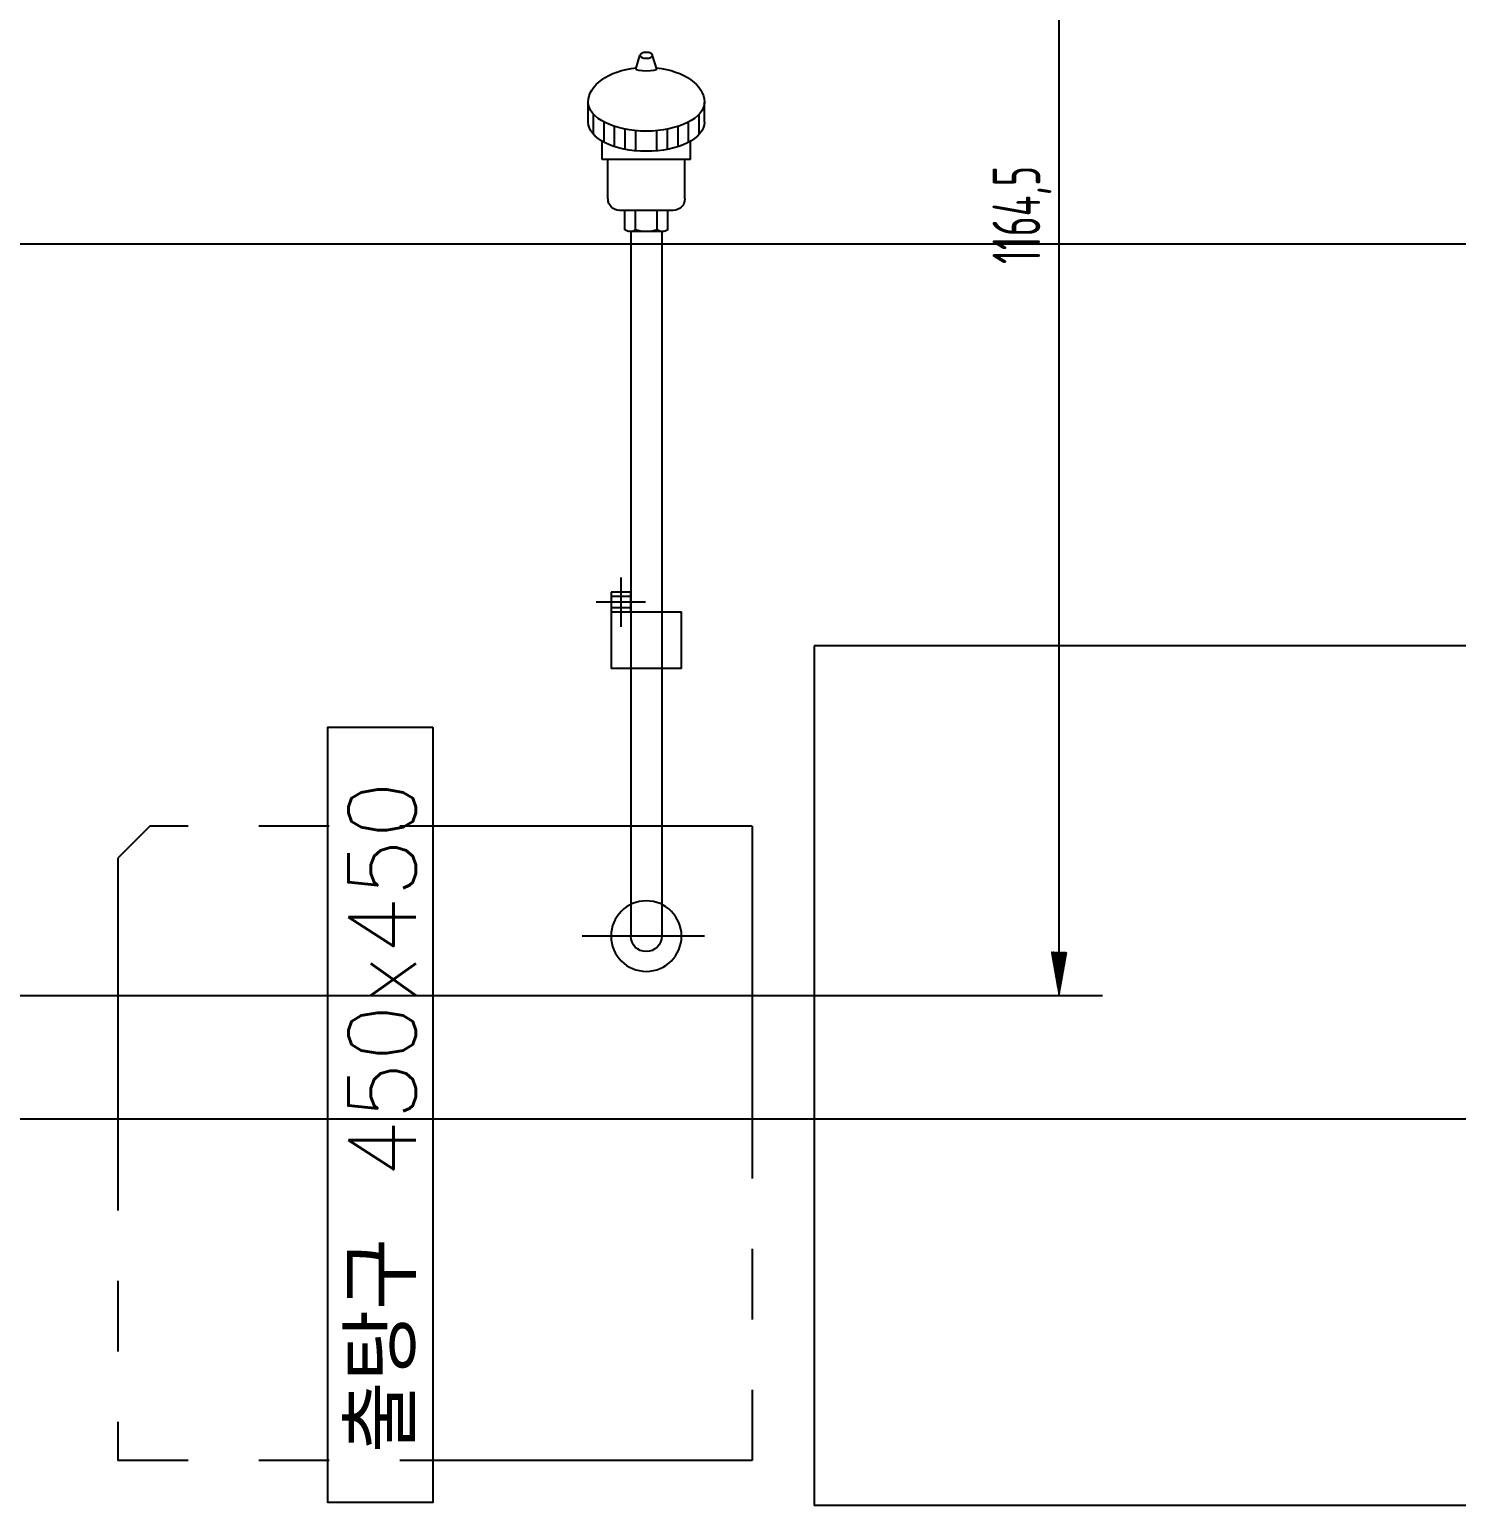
# Model space of a CAD drawing. Header units: millimetres. Extents: x 10462777 to 22643323, y 453826 to 1389191.
# Drawn here: x 11270614 to 11271626, y 576525 to 577573 of the extents above; entities that cross this region are included whole.
import ezdxf
from ezdxf.enums import TextEntityAlignment as Align

# ---------------------------------------------------------------- set-up
doc = ezdxf.new("R2010")
doc.units = ezdxf.units.MM
doc.header["$LTSCALE"] = 200
doc.header["$MEASUREMENT"] = 0
for name, pattern in [('CENTER', [2, 1.25, -0.25, 0.25, -0.25]), ('HIDDEN', [3.75, 2.5, -1.25]), ('PHANTOM', [2.5, 1.25, -0.25, 0.25, -0.25, 0.25, -0.25])]:
    doc.linetypes.add(name, pattern=pattern)
doc.layers.get('0').update_dxf_attribs({"linetype": 'CONTINUOUS'})
for name, color, linetype in [('1', 1, 'CENTER'), ('7', 7, 'CONTINUOUS'), ('CENTER', 1, 'CONTINUOUS')]:
    doc.layers.add(name, color=color, linetype=linetype)
doc.styles.add('iso-1', font='isocp.shx')
doc.styles.add('ROMANS', font='txt.shx ', dxfattribs={"bigfont": ' whgtxt.shx'})

# ---------------------------------------------------------------- blocks, each defined once
blk = doc.blocks.new('A$C5E755264')
at = {"color": 60, "linetype": 'CENTER'}
for p, q in [((86.8, 627.1), (0, 627.1)), ((15.4, 63.8), (15.4, 49.5)), ((22.9, 66.9), (22.9, 52.6)), ((30.4, 68.8), (30.4, 54.5)), ((37.9, 69.9), (37.9, 55.6)), ((52.9, 69.9), (52.9, 55.6)), ((60.4, 68.8), (60.4, 54.5)), ((67.9, 66.9), (67.9, 52.6)), ((75.4, 63.8), (75.4, 49.5)), ((7.9, 58.2), (7.9, 43.9)), ((82.9, 58.2), (82.9, 43.9)), ((86.7, 49.6), (86.7, 35.3))]:
    blk.add_line(p, q, dxfattribs=at)
at = {"color": 60, "linetype": 'Continuous'}
for p, q in [((34.4, 127.1), (34.4, 627.1)), ((56.4, 127.1), (56.4, 627.1)), ((18.2, 104), (18.2, 76)), ((72.7, 104), (72.7, 76)), ((14.1, 76), (14.1, 63)), ((76.8, 76), (76.8, 63)), ((4.2, 49.6), (4.2, 35.3))]:
    blk.add_line(p, q, dxfattribs=at)
at = {"color": 60}
for p, q in [((30.2, 125.9), (30.2, 112.3)), ((56.9, 127.1), (34, 127.1)), ((37.8, 125.9), (37.8, 112.3)), ((53.1, 125.9), (53.1, 112.3)), ((60.7, 125.9), (60.7, 112.3)), ((64.4, 112.3), (26.5, 112.3)), ((76.8, 76), (14.1, 76)), ((37.9, 11.9), (40.9, 2.1)), ((52.9, 11.9), (49.9, 2.1))]:
    blk.add_line(p, q, dxfattribs=at)
at = {"color": 60, "linetype": 'Continuous'}
blk.add_circle((45.4, 627.1), 25, dxfattribs=at)
at = {"color": 60}
for centre, radius, start, end in [((45.4, 627.1), 11, 0, 180), ((34, 120.6), 6.49, 54.0166, 125.9834), ((45.4, 103), 24.1, 71.5537, 108.4463), ((56.9, 120.6), 6.49, 54.0166, 125.9834), ((26.5, 104), 8.25, 90, 180), ((64.4, 104), 8.25, 0, 90)]:
    blk.add_arc(centre, radius, start, end, dxfattribs=at)
at = {"color": 60, "linetype": 'Continuous'}
for centre in [(45.4, 49.6), (45.4, 35.3)]:
    blk.add_ellipse(centre, major_axis=(-41.2, 0), ratio=0.5, start_param=3.141593, end_param=6.283185, dxfattribs=at)
at = {"color": 60}
for centre, major_axis, ratio, start_param, end_param in [((45.4, 35.3), (41.2, 0), 0.600481, 3.141593, 4.536987), ((45.4, 35.3), (-41.2, 0), 0.600481, 1.746199, 3.141593), ((45.4, 11.9), (-7.5, 0), 0.177617, 3.141593, 6.283185), ((45.4, 2.1), (4.5, 0), 0.458333, 3.141593, 9.424778)]:
    blk.add_ellipse(centre, major_axis=major_axis, ratio=ratio, start_param=start_param, end_param=end_param, dxfattribs=at)
at = {"layer": '7', "color": 3}
for p, q in [((70.4, 437.1), (20.4, 437.1)), ((20.4, 397.1), (20.4, 437.1)), ((70.4, 437.1), (70.4, 397.1)), ((34.4, 397.1), (70.4, 397.1))]:
    blk.add_line(p, q, dxfattribs=at)
at = {"layer": '7', "color": 4}
for p, q in [((20.4, 383.1), (20.4, 397.1)), ((20.4, 397.1), (34.4, 397.1)), ((34.4, 397.1), (34.4, 383.1)), ((34.4, 383.1), (20.4, 383.1))]:
    blk.add_line(p, q, dxfattribs=at)
at = {"layer": '7', "linetype": 'HIDDEN'}
for p, q in [((34.4, 394.1), (20.4, 394.1)), ((34.4, 386.1), (20.4, 386.1))]:
    blk.add_line(p, q, dxfattribs=at)
at = {"layer": 'CENTER'}
for p, q in [((27.4, 372.6), (27.4, 407.6)), ((44.9, 390.1), (9.9, 390.1))]:
    blk.add_line(p, q, dxfattribs=at)

msp = doc.modelspace()

# ---------------------------------------------------------------- hatches: boundary and pattern name
at = {"layer": '1', "linetype": 'Continuous'}
h = msp.add_hatch(dxfattribs=at)
h.set_pattern_fill('ANSI31', color=27, scale=0.19368, angle=45, style=0, pattern_type=0)
h.set_pattern_definition([(45, (11264598.07192, 575850.65161), (-0.1369525464, 0.1369525464), [])])
h.paths.add_polyline_path([(11271344.19303, 576887.33831), (11271338.77156, 576918.08502), (11271349.61451, 576918.08506)], flags=0)

# ---------------------------------------------------------------- linework, layer by layer
at = {"color": 4}
msp.add_line((11271985.24655, 577420.39717), (11270363.24655, 577420.39717), dxfattribs=at)
at = {"color": 2, "linetype": 'PHANTOM'}
for p, q in [((11270698.87397, 577007.39717), (11270676.24655, 576984.76975)), ((11271126.24655, 577007.39717), (11270698.87397, 577007.39717)), ((11271126.24655, 577007.39717), (11271126.24655, 576557.39717)), ((11270676.24655, 576984.76975), (11270676.24655, 576557.39717)), ((11271126.24655, 576557.39717), (11270676.24655, 576557.39717))]:
    msp.add_line(p, q, dxfattribs=at)
at = {"layer": '1', "color": 27, "linetype": 'Continuous'}
msp.add_line((11271344.19303, 576887.33831), (11271344.19303, 578015.04485), dxfattribs=at)
at = {"layer": '1', "color": 152, "linetype": 'Continuous'}
msp.add_line((11269940.30299, 576887.33831), (11271374.93976, 576887.33831), dxfattribs=at)
at = {"layer": '1', "color": 251, "linetype": 'Continuous'}
msp.add_line((11266018.88523, 576799.69805), (11272134.90389, 576799.69805), dxfattribs=at)
at = {"layer": '7', "color": 4}
for p, q in [((11272693.24655, 577135.39717), (11271170.24655, 577135.39717)), ((11271170.24655, 577135.39717), (11271170.24655, 576525.39717)), ((11272693.24655, 576525.39717), (11271170.24655, 576525.39717))]:
    msp.add_line(p, q, dxfattribs=at)
at = {"layer": '7', "color": 2, "linetype": 'Continuous'}
msp.add_lwpolyline([(11270899.84403, 577077.69138), (11270899.84403, 576527.44856), (11270825.21421, 576527.44856), (11270825.21421, 577077.69138)], close=True, dxfattribs=at)

# ---------------------------------------------------------------- block references
at = {"layer": '7', "linetype": 'Continuous', "xscale": -1, "rotation": 180}
msp.add_blockref('A$C5E755264', (11271005.81117, 577556.50557), dxfattribs=at)

# ---------------------------------------------------------------- texts
at = {"color": 4, "style": 'ROMANS'}
msp.add_text('출탕구 450x450', height=47.9999999, rotation=90, dxfattribs=at).set_placement((11270861.53148, 576801.1322), align=Align.MIDDLE)
at = {"layer": '1', "color": 23, "linetype": 'Continuous', "insert": (11271338.66296, 577406.37466), "char_height": 33.894026, "attachment_point": 7, "rotation": 90, "line_spacing_factor": 0.963855, "style": 'iso-1'}
msp.add_mtext('\\W00.644;1164,5 ', dxfattribs=at)

doc.saveas('drawing.dxf')
